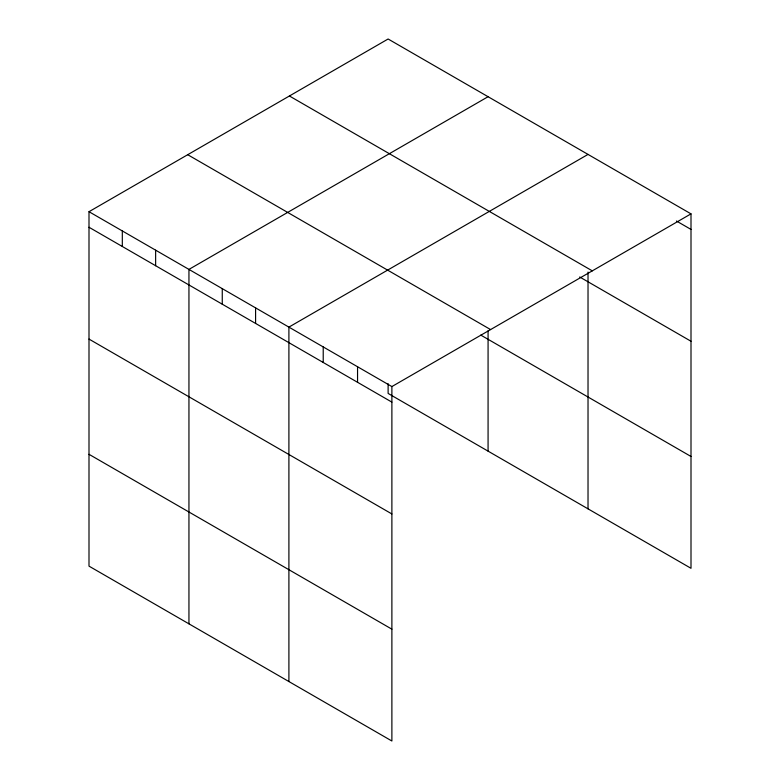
<?xml version="1.0" encoding="UTF-8"?>
<svg xmlns="http://www.w3.org/2000/svg" width="780" height="780" viewBox="0 0 780 780"><rect width="100%" height="100%" fill="white"/><g stroke="black" fill="none" stroke-linecap="round" stroke-linejoin="round"><path stroke-width="1.17" d="M391.882 513.952L391.882 386.568L88.998 211.702L88.998 566.134L391.882 741L391.882 513.952L88.998 339.085M88.998 211.702L388.118 39L691.002 213.866L691.002 568.298L388.118 393.432L388.118 383.711M488.075 96.71L188.945 269.402L188.945 623.834M588.023 154.411L288.902 327.113L288.902 681.544M391.882 386.568L691.002 213.866M676.445 221.013L691.002 229.427M289.409 95.989L592.293 270.855M579.696 276.988L691.002 341.25M187.707 154.703L490.591 329.579M480.782 335.098L691.002 456.476M88.998 227.253L391.882 402.119M88.998 454.301L391.882 629.167M588.023 272.074L588.023 508.843M488.075 330.817L488.075 451.142M357.552 366.746L357.552 382.307M323.222 346.934L323.222 362.485M255.586 307.876L255.586 323.427M222.261 288.639L222.261 304.2M155.63 250.165L155.63 265.726M122.314 230.929L122.314 246.49"/></g></svg>
